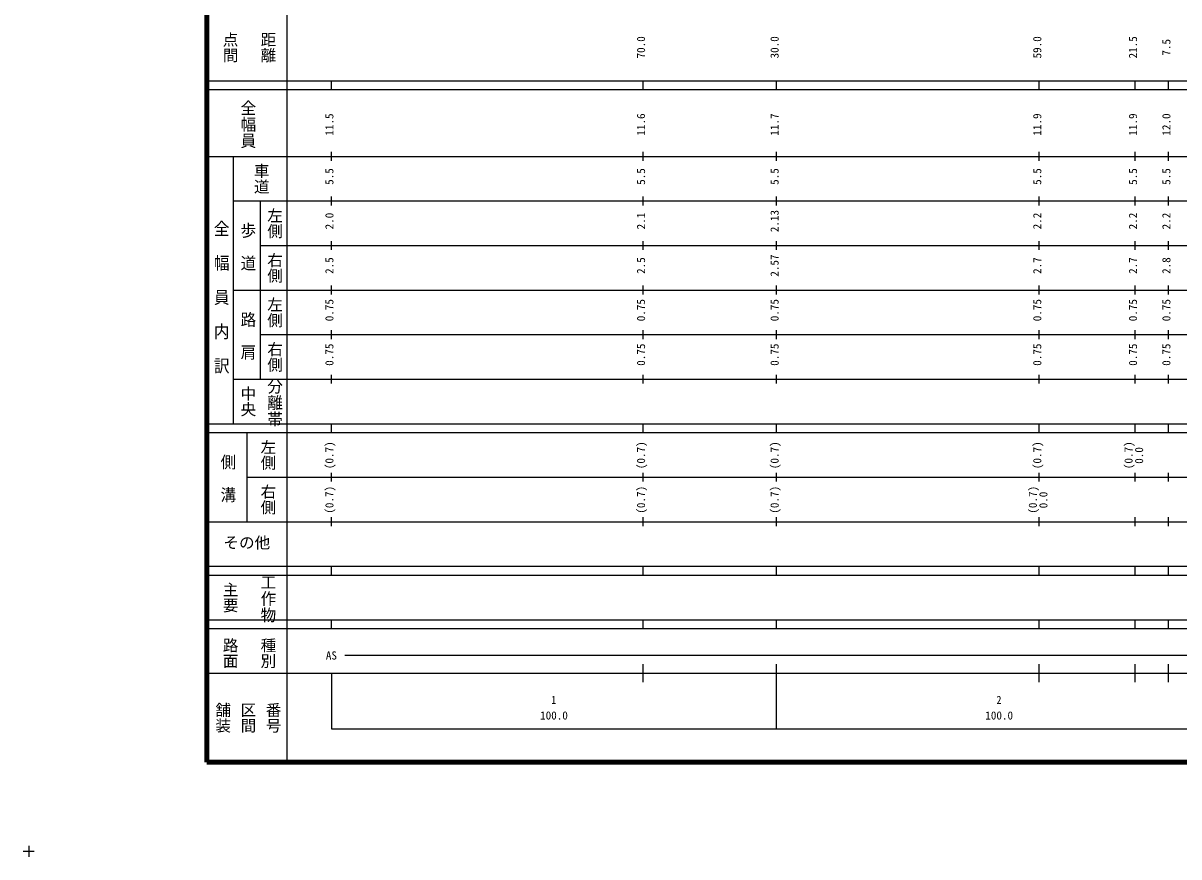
# Model space of a CAD drawing. Units: millimetres, scale not verified. Extents: x -1250 to 680000, y -1250 to 380000.
# Drawn here: x -1250 to 258354, y -1250 to 185930 of the extents above; entities that cross this region are included whole.
import ezdxf
from ezdxf.enums import TextEntityAlignment as Align

# ---------------------------------------------------------------- set-up
doc = ezdxf.new("R2010")
doc.units = ezdxf.units.MM
doc.header["$LTSCALE"] = 1000
for name, color, linetype, lineweight in [('M-BGD', 7, 'Continuous', 25), ('M-BMK-HTXT', 7, 'Continuous', 13), ('M-STR-STR3', 7, 'Continuous', 25), ('M-TTL', 2, 'Continuous', 140), ('M-TTL-BAND', 7, 'Continuous', 25)]:
    doc.layers.add(name, color=color, linetype=linetype, lineweight=lineweight)
doc.styles.add('@ＭＳ ゴシック', font='')
doc.styles.add('ＭＳ ゴシック', font='')
doc.styles.get('@ＭＳ ゴシック').set_extended_font_data('@MS Gothic')
doc.styles.get('ＭＳ ゴシック').set_extended_font_data('MS Gothic')

msp = doc.modelspace()

# ---------------------------------------------------------------- linework, layer by layer
at = {"layer": 'M-BGD'}
for p, q in [((-1250, 0), (1250, 0)), ((0, 1250), (0, -1250))]:
    msp.add_line(p, q, dxfattribs=at)
at = {"layer": 'M-BMK-HTXT'}
for p, q in [((-1250, 0), (1250, 0)), ((0, 1250), (0, -1250))]:
    msp.add_line(p, q, dxfattribs=at)
at = {"layer": 'M-STR-STR3'}
for p, q in [((-1250, 0), (1250, 0)), ((-1250, 0), (1250, 0)), ((-1250, 0), (1250, 0)), ((-1250, 0), (1250, 0)), ((-1250, 0), (1250, 0)), ((-1250, 0), (1250, 0)), ((-1250, 0), (1250, 0)), ((-1250, 0), (1250, 0)), ((-1250, 0), (1250, 0)), ((-1250, 0), (1250, 0)), ((-1250, 0), (1250, 0)), ((-1250, 0), (1250, 0)), ((-1250, 0), (1250, 0)), ((-1250, 0), (1250, 0)), ((-1250, 0), (1250, 0)), ((-1250, 0), (1250, 0)), ((-1250, 0), (1250, 0)), ((-1250, 0), (1250, 0)), ((-1250, 0), (1250, 0)), ((-1250, 0), (1250, 0)), ((-1250, 0), (1250, 0)), ((0, 1250), (0, -1250)), ((0, 1250), (0, -1250)), ((0, 1250), (0, -1250)), ((0, 1250), (0, -1250)), ((0, 1250), (0, -1250)), ((0, 1250), (0, -1250)), ((0, 1250), (0, -1250)), ((0, 1250), (0, -1250)), ((0, 1250), (0, -1250)), ((0, 1250), (0, -1250)), ((0, 1250), (0, -1250)), ((0, 1250), (0, -1250)), ((0, 1250), (0, -1250)), ((0, 1250), (0, -1250)), ((0, 1250), (0, -1250)), ((0, 1250), (0, -1250)), ((0, 1250), (0, -1250)), ((0, 1250), (0, -1250)), ((0, 1250), (0, -1250)), ((0, 1250), (0, -1250)), ((0, 1250), (0, -1250))]:
    msp.add_line(p, q, dxfattribs=at)
at = {"layer": 'M-TTL'}
for p, q in [((40000, 380000), (40000, 20000)), ((40000, 20000), (680000, 20000))]:
    msp.add_line(p, q, dxfattribs=at)
at = {"layer": 'M-TTL-BAND'}
for p, q in [((58000, 370000), (58000, 20000)), ((40000, 173000), (579000, 173000)), ((68000, 171000), (68000, 173000)), ((138000, 171000), (138000, 173000)), ((168000, 171000), (168000, 173000)), ((227000, 171000), (227000, 173000)), ((248500, 171000), (248500, 173000)), ((256000, 171000), (256000, 173000)), ((40000, 171000), (579000, 171000)), ((40000, 156000), (579000, 156000)), ((46000, 96000), (46000, 156000)), ((68000, 155000), (68000, 157000)), ((138000, 155000), (138000, 157000)), ((168000, 155000), (168000, 157000)), ((227000, 155000), (227000, 157000)), ((248500, 155000), (248500, 157000)), ((256000, 155000), (256000, 157000)), ((46000, 146000), (579000, 146000)), ((52000, 146000), (52000, 106000)), ((68000, 145000), (68000, 147000)), ((138000, 145000), (138000, 147000)), ((168000, 145000), (168000, 147000)), ((227000, 145000), (227000, 147000)), ((248500, 145000), (248500, 147000)), ((256000, 145000), (256000, 147000)), ((52000, 136000), (579000, 136000)), ((68000, 135000), (68000, 137000)), ((138000, 135000), (138000, 137000)), ((168000, 135000), (168000, 137000)), ((227000, 135000), (227000, 137000)), ((248500, 135000), (248500, 137000)), ((256000, 135000), (256000, 137000)), ((46000, 126000), (579000, 126000)), ((68000, 125000), (68000, 127000)), ((138000, 125000), (138000, 127000)), ((168000, 125000), (168000, 127000)), ((227000, 125000), (227000, 127000)), ((248500, 125000), (248500, 127000)), ((256000, 125000), (256000, 127000)), ((68000, 115000), (68000, 117000)), ((138000, 115000), (138000, 117000)), ((168000, 115000), (168000, 117000)), ((227000, 115000), (227000, 117000)), ((248500, 115000), (248500, 117000)), ((256000, 115000), (256000, 117000)), ((52000, 116000), (579000, 116000)), ((68000, 105000), (68000, 107000)), ((138000, 105000), (138000, 107000)), ((168000, 105000), (168000, 107000)), ((227000, 105000), (227000, 107000)), ((248500, 105000), (248500, 107000)), ((256000, 105000), (256000, 107000)), ((46000, 106000), (579000, 106000)), ((40000, 96000), (579000, 96000)), ((40000, 94000), (579000, 94000)), ((49000, 94000), (49000, 74000)), ((68000, 94000), (68000, 96000)), ((138000, 94000), (138000, 96000)), ((168000, 94000), (168000, 96000)), ((227000, 94000), (227000, 96000)), ((248500, 94000), (248500, 96000)), ((256000, 94000), (256000, 96000)), ((49000, 84000), (579000, 84000)), ((68000, 83000), (68000, 85000)), ((138000, 83000), (138000, 85000)), ((168000, 83000), (168000, 85000)), ((227000, 83000), (227000, 85000)), ((248500, 83000), (248500, 85000)), ((256000, 83000), (256000, 85000)), ((40000, 74000), (579000, 74000)), ((68000, 73000), (68000, 75000)), ((138000, 73000), (138000, 75000)), ((168000, 73000), (168000, 75000)), ((227000, 73000), (227000, 75000)), ((248500, 73000), (248500, 75000)), ((256000, 73000), (256000, 75000)), ((40000, 64000), (579000, 64000)), ((68000, 62000), (68000, 64000)), ((138000, 62000), (138000, 64000)), ((168000, 62000), (168000, 64000)), ((227000, 62000), (227000, 64000)), ((248500, 62000), (248500, 64000)), ((256000, 62000), (256000, 64000)), ((40000, 62000), (579000, 62000)), ((40000, 52000), (579000, 52000)), ((68000, 50000), (68000, 52000)), ((138000, 50000), (138000, 52000)), ((168000, 50000), (168000, 52000)), ((227000, 50000), (227000, 52000)), ((248500, 50000), (248500, 52000)), ((256000, 50000), (256000, 52000)), ((40000, 50000), (579000, 50000)), ((71000, 44000), (565000, 44000)), ((138000, 38000), (138000, 42000)), ((168000, 27500), (168000, 42000)), ((227000, 38000), (227000, 42000)), ((248500, 38000), (248500, 42000)), ((256000, 38000), (256000, 42000)), ((40000, 40000), (579000, 40000)), ((68000, 40000), (68000, 27500)), ((68000, 27500), (579000, 27500))]:
    msp.add_line(p, q, dxfattribs=at)

# ---------------------------------------------------------------- texts
for s, height, rotation, style, p in [('点間', 2566, 270, '@ＭＳ ゴシック', (43250, 184000)), ('距離', 2566, 270, '@ＭＳ ゴシック', (51750, 184000)), ('70.0', 1833, 90, 'ＭＳ ゴシック', (139000, 178000)), ('30.0', 1833, 90, 'ＭＳ ゴシック', (169000, 178000)), ('59.0', 1833, 90, 'ＭＳ ゴシック', (228000, 178000)), ('21.5', 1833, 90, 'ＭＳ ゴシック', (249500, 178000)), ('7.5', 1833, 90, 'ＭＳ ゴシック', (257000, 178625)), ('11.5', 1833, 90, 'ＭＳ ゴシック', (69000, 160674)), ('11.6', 1833, 90, 'ＭＳ ゴシック', (139000, 160674)), ('11.7', 1833, 90, 'ＭＳ ゴシック', (169000, 160674)), ('11.9', 1833, 90, 'ＭＳ ゴシック', (228000, 160674)), ('11.9', 1833, 90, 'ＭＳ ゴシック', (249500, 160674)), ('12.0', 1833, 90, 'ＭＳ ゴシック', (257000, 160674)), ('車道', 2566, 270, '@ＭＳ ゴシック', (50250, 154500)), ('5.5', 1833, 90, 'ＭＳ ゴシック', (69000, 149625)), ('5.5', 1833, 90, 'ＭＳ ゴシック', (139000, 149625)), ('5.5', 1833, 90, 'ＭＳ ゴシック', (169000, 149625)), ('5.5', 1833, 90, 'ＭＳ ゴシック', (228000, 149625)), ('5.5', 1833, 90, 'ＭＳ ゴシック', (249500, 149625)), ('5.5', 1833, 90, 'ＭＳ ゴシック', (257000, 149625)), ('左側', 2566, 270, '@ＭＳ ゴシック', (53250, 144500)), ('2.0', 1833, 90, 'ＭＳ ゴシック', (69000, 139625)), ('2.1', 1833, 90, 'ＭＳ ゴシック', (139000, 139625)), ('2.13', 1833, 90, 'ＭＳ ゴシック', (169000, 139000)), ('2.2', 1833, 90, 'ＭＳ ゴシック', (228000, 139625)), ('2.2', 1833, 90, 'ＭＳ ゴシック', (249500, 139625)), ('2.2', 1833, 90, 'ＭＳ ゴシック', (257000, 139625)), ('右側', 2566, 270, '@ＭＳ ゴシック', (53250, 134500)), ('2.5', 1833, 90, 'ＭＳ ゴシック', (69000, 129625)), ('2.5', 1833, 90, 'ＭＳ ゴシック', (139000, 129625)), ('2.57', 1833, 90, 'ＭＳ ゴシック', (169000, 129000)), ('2.7', 1833, 90, 'ＭＳ ゴシック', (228000, 129625)), ('2.7', 1833, 90, 'ＭＳ ゴシック', (249500, 129625)), ('2.8', 1833, 90, 'ＭＳ ゴシック', (257000, 129625)), ('左側', 2566, 270, '@ＭＳ ゴシック', (53250, 124500)), ('0.75', 1833, 90, 'ＭＳ ゴシック', (69000, 119000)), ('0.75', 1833, 90, 'ＭＳ ゴシック', (139000, 119000)), ('0.75', 1833, 90, 'ＭＳ ゴシック', (169000, 119000)), ('0.75', 1833, 90, 'ＭＳ ゴシック', (228000, 119000)), ('0.75', 1833, 90, 'ＭＳ ゴシック', (249500, 119000)), ('0.75', 1833, 90, 'ＭＳ ゴシック', (257000, 119000)), ('右側', 2566, 270, '@ＭＳ ゴシック', (53250, 114500)), ('0.75', 1833, 90, 'ＭＳ ゴシック', (69000, 109000)), ('0.75', 1833, 90, 'ＭＳ ゴシック', (139000, 109000)), ('0.75', 1833, 90, 'ＭＳ ゴシック', (169000, 109000)), ('0.75', 1833, 90, 'ＭＳ ゴシック', (228000, 109000)), ('0.75', 1833, 90, 'ＭＳ ゴシック', (249500, 109000)), ('0.75', 1833, 90, 'ＭＳ ゴシック', (257000, 109000)), ('中央', 2566, 270, '@ＭＳ ゴシック', (47250, 104500)), ('左側', 2566, 270, '@ＭＳ ゴシック', (51750, 92500)), ('(0.7)', 1833, 90, 'ＭＳ ゴシック', (69000, 85800)), ('(0.7)', 1833, 90, 'ＭＳ ゴシック', (139000, 85800)), ('(0.7)', 1833, 90, 'ＭＳ ゴシック', (169000, 85800)), ('(0.7)', 1833, 90, 'ＭＳ ゴシック', (228000, 85800)), ('(0.7)', 1833, 90, 'ＭＳ ゴシック', (248500, 85800)), ('0.0', 1833, 90, 'ＭＳ ゴシック', (250870, 87000)), ('右側', 2566, 270, '@ＭＳ ゴシック', (51750, 82500)), ('(0.7)', 1833, 90, 'ＭＳ ゴシック', (69000, 75800)), ('(0.7)', 1833, 90, 'ＭＳ ゴシック', (139000, 75800)), ('(0.7)', 1833, 90, 'ＭＳ ゴシック', (169000, 75800)), ('(0.7)', 1833, 90, 'ＭＳ ゴシック', (227000, 75800)), ('0.0', 1833, 90, 'ＭＳ ゴシック', (229370, 77000)), ('主要', 2566, 270, '@ＭＳ ゴシック', (43250, 60500)), ('路面', 2566, 270, '@ＭＳ ゴシック', (43250, 48000)), ('種別', 2566, 270, '@ＭＳ ゴシック', (51750, 48000)), ('舗装', 2566, 270, '@ＭＳ ゴシック', (41583, 33500)), ('区間', 2566, 270, '@ＭＳ ゴシック', (47250, 33500)), ('番号', 2566, 270, '@ＭＳ ゴシック', (52917, 33500))]:
    msp.add_text(s, height=height, rotation=rotation, dxfattribs=dict(at, style=style)).set_placement(p, align=Align.BOTTOM_LEFT)
at = {"layer": 'M-TTL-BAND', "style": '@ＭＳ ゴシック'}
for s, width, p in [('全幅員', 1.05, (47250, 168750)), ('全\u3000幅\u3000員\u3000内\u3000訳', 1.1, (41250, 141750)), ('歩\u3000道', 1.05, (47250, 141250)), ('路\u3000肩', 1.05, (47250, 121250)), ('分離帯', 1.05, (53250, 106250)), ('側\u3000溝', 1.05, (42750, 89250)), ('工作物', 1.05, (51750, 62250))]:
    msp.add_text(s, height=2566, rotation=270, dxfattribs=dict(at, width=width)).set_placement(p, align=Align.BOTTOM_LEFT)
at = {"layer": 'M-TTL-BAND', "style": 'ＭＳ ゴシック'}
for s, height, p in [('その他', 2566, (43750, 67250)), ('AS', 1833, (66750, 42500)), ('100.0', 1833, (114875, 29033)), ('100.0', 1833, (214875, 29033))]:
    msp.add_text(s, height=height, dxfattribs=at).set_placement(p, align=Align.BOTTOM_LEFT)
at = {"layer": 'M-TTL-BAND', "style": 'ＭＳ ゴシック', "width": 0.9}
for s, p in [('1', (117375, 32523)), ('2', (217375, 32523))]:
    msp.add_text(s, height=1833, dxfattribs=at).set_placement(p, align=Align.BOTTOM_LEFT)

doc.saveas('drawing.dxf')
